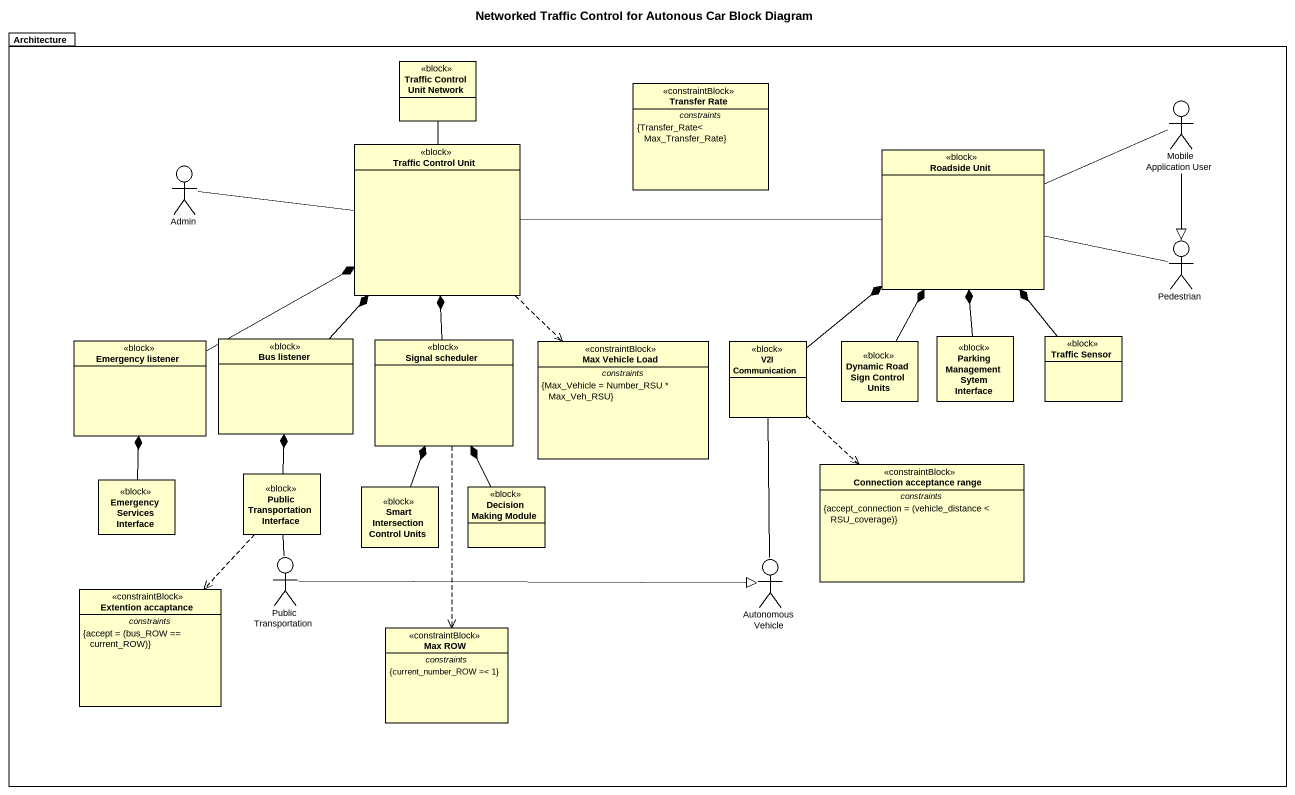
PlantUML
@startuml
title Networked Traffic Control for Autonous Car Block Diagram
allowmixing
hide circle
hide empty members
package Architecture {
  class "Traffic Control Unit Network" as Traffic_Control_Unit_Network <<block>>
  class "Transfer Rate" as Transfer_Rate <<constraintBlock>> {
    -- constraints --
    {Transfer_Rate< Max_Transfer_Rate}
  }
  actor "Mobile Application User" as Mobile_Application_User
  class "Traffic Control Unit" as Traffic_Control_Unit <<block>>
  class "Roadside Unit" as Roadside_Unit <<block>>
  actor Admin
  actor Pedestrian
  class "Emergency listener" as Emergency_listener <<block>>
  class "Bus listener" as Bus_listener <<block>>
  class "Signal scheduler" as Signal_scheduler <<block>>
  class "Max Vehicle Load" as Max_Vehicle_Load <<constraintBlock>> {
    -- constraints --
    {Max_Vehicle = Number_RSU * Max_Veh_RSU}
  }
  class "V2I Communication" as V2I_Communication <<block>>
  class "Dynamic Road Sign Control Units" as Dynamic_Road_Sign_Control <<block>>
  class "Parking Management Sytem Interface" as Parking_Management_Sytem <<block>>
  class "Traffic Sensor" as Traffic_Sensor <<block>>
  class "Connection acceptance range" as Connection_acceptance_range <<constraintBlock>> {
    -- constraints --
    {field} {accept_connection = (vehicle_distance < RSU_coverage)}
  }
  class "Emergency Services Interface" as Emergency_Services_Interface <<block>>
  class "Public Transportation Interface" as Public_Transportation <<block>>
  class "Smart Intersection Control Units" as Smart_Intersection_Control <<block>>
  class "Decision Making Module" as Decision_Making_Module <<block>>
  actor "Public Transportation" as Public_Transportation_2
  actor "Autonomous Vehicle" as Autonomous_Vehicle
  class "Extention accaptance" as Extention_accaptance <<constraintBlock>> {
    -- constraints --
    {field} {accept = (bus_ROW == current_ROW)}
  }
  class "Max ROW" as Max_ROW <<constraintBlock>> {
    -- constraints --
    {current_number_ROW =< 1}
  }
}
Traffic_Control_Unit_Network -- Traffic_Control_Unit
Mobile_Application_User -left- Roadside_Unit
Mobile_Application_User --|> Pedestrian
Traffic_Control_Unit ..> Max_Vehicle_Load
Roadside_Unit -left- Traffic_Control_Unit
Admin -right- Traffic_Control_Unit
Pedestrian -left- Roadside_Unit
Emergency_listener -right-* Traffic_Control_Unit
Bus_listener -up-* Traffic_Control_Unit
Signal_scheduler -up-* Traffic_Control_Unit
Signal_scheduler ..> Max_ROW
V2I_Communication -up-* Roadside_Unit
V2I_Communication ..> Connection_acceptance_range
Dynamic_Road_Sign_Control -up-* Roadside_Unit
Parking_Management_Sytem -up-* Roadside_Unit
Traffic_Sensor -up-* Roadside_Unit
Emergency_Services_Interface -up-* Emergency_listener
Public_Transportation -up-* Bus_listener
Public_Transportation ..> Extention_accaptance
Smart_Intersection_Control -up-* Signal_scheduler
Decision_Making_Module -up-* Signal_scheduler
Public_Transportation_2 -up- Public_Transportation
Public_Transportation_2 -right-|> Autonomous_Vehicle
Autonomous_Vehicle -up- V2I_Communication
@enduml
